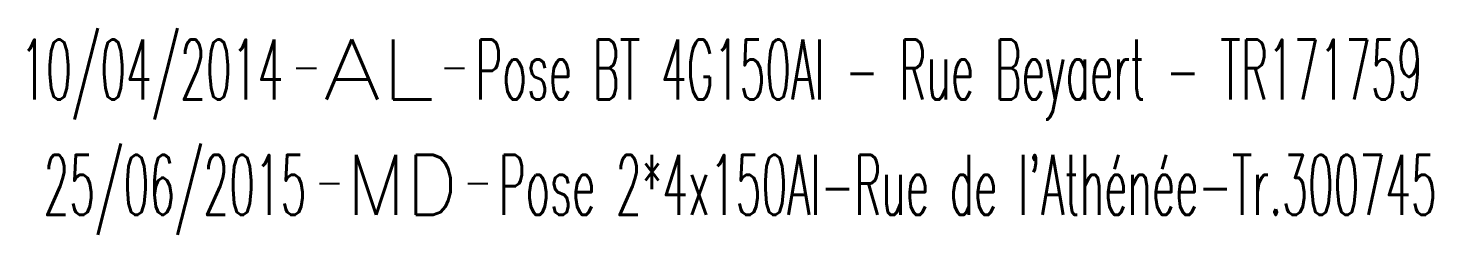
# Model space of a CAD drawing. Header units: millimetres. Extents: x 80993 to 81985, y 144000 to 145002.
# Drawn here: x 81448.91 to 81483.94, y 144808.38 to 144813.54 of the extents above; entities that cross this region are included whole.
import ezdxf
from ezdxf.enums import TextEntityAlignment as Align

# ---------------------------------------------------------------- set-up
doc = ezdxf.new("R2010")
doc.units = ezdxf.units.MM
doc.layers.get('0').update_dxf_attribs({"linetype": 'CONTINUOUS'})
doc.layers.add('B_910', color=3, linetype='CONTINUOUS')
doc.styles.get("Standard").update_dxf_attribs({"font": 'romans.shx', "width": 0.85})

# ---------------------------------------------------------------- blocks, each defined once
blk = doc.blocks.new('GIS_MODF')
at = {"color": 0, "linetype": 'Continuous', "flags": 128}
for points in [[(-2.176, -0.014), (-1.676, -0.014)], [(1.519, -0.014), (2.019, -0.014)]]:
    blk.add_lwpolyline(points, dxfattribs=at)
at = {"color": 0, "linetype": 'Continuous', "width": 0.5}
blk.add_attdef('DATE', text='', height=1.5, dxfattribs=at).set_placement((-2.502, -0.798), align=Align.RIGHT)
at = {"color": 0, "linetype": 'Continuous', "width": 1.771291}
blk.add_attdef('USER', text='', height=1.5, dxfattribs=at).set_placement((-1.507, -0.798), (1.276, -0.798), align=Align.FIT)
at = {"color": 0, "linetype": 'Continuous', "width": 0.5}
blk.add_attdef('DESC', (2.289, -0.798), '', height=1.5, dxfattribs=at)

msp = doc.modelspace()

# ---------------------------------------------------------------- block references
at = {"layer": 'B_910', "linetype": 'Continuous'}
ref = msp.add_blockref('GIS_MODF', (81457.772, 144812.556), dxfattribs=at)
ref.add_attrib('DATE', '10/04/2014', dxfattribs={"layer": '0', "color": 0, "linetype": 'Continuous', "height": 1.5, "width": 0.5}).set_placement((81455.27, 144811.758), align=Align.RIGHT)
ref.add_attrib('USER', 'AL', dxfattribs={"layer": '0', "color": 0, "linetype": 'Continuous', "height": 1.5, "width": 1.14613}).set_placement((81456.265, 144811.758), (81459.049, 144811.758), align=Align.FIT)
ref.add_attrib('DESC', 'Pose BT 4G150Al - Rue Beyaert - TR171759', (81460.061, 144811.758), dxfattribs={"layer": '0', "color": 0, "linetype": 'Continuous', "height": 1.5, "width": 0.5})
at = {"layer": 'B_910'}
ref = msp.add_blockref('GIS_MODF', (81458.351, 144809.678), dxfattribs=at)
ref.add_attrib('DATE', '25/06/2015', dxfattribs={"layer": '0', "color": 0, "linetype": 'Continuous', "height": 1.5, "width": 0.5}).set_placement((81455.849, 144808.879), align=Align.RIGHT)
ref.add_attrib('USER', 'MD', dxfattribs={"layer": '0', "color": 0, "linetype": 'Continuous', "height": 1.5, "width": 0.927819}).set_placement((81456.844, 144808.879), (81459.627, 144808.879), align=Align.FIT)
ref.add_attrib('DESC', "Pose 2*4x150Al-Rue de l'Athénée-Tr.300745", (81460.64, 144808.879), dxfattribs={"layer": '0', "color": 0, "linetype": 'Continuous', "height": 1.5, "width": 0.5})

doc.saveas('drawing.dxf')
